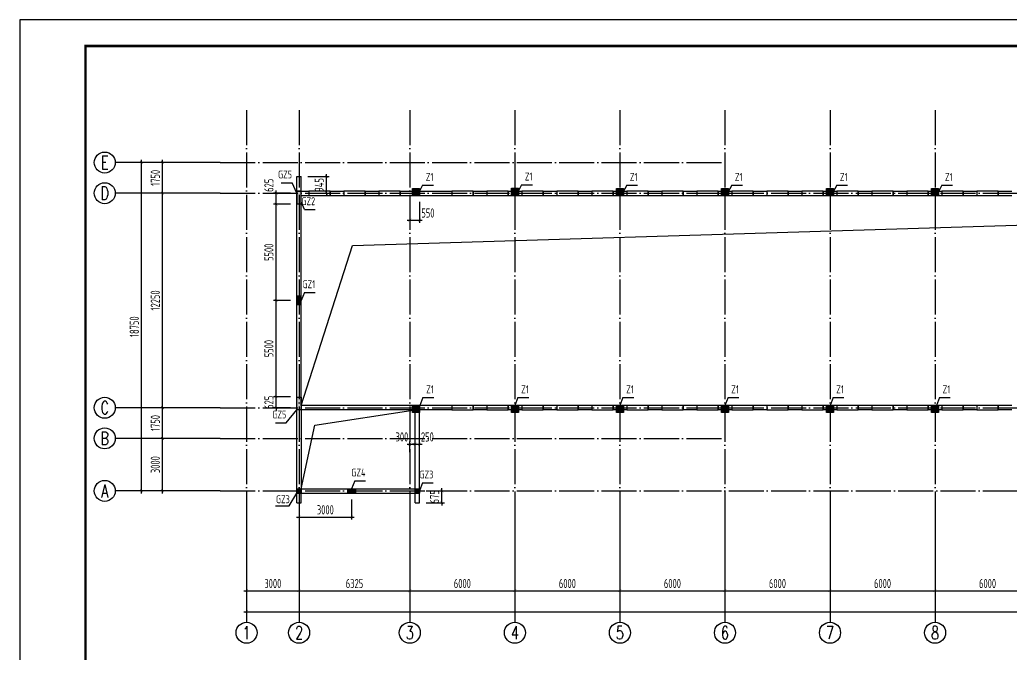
# Model space of a CAD drawing. Extents: x -159214 to 158333, y 7819 to 689505.
# Drawn here: x 24683 to 81307, y 160597 to 196819 of the extents above; entities that cross this region are included whole.
import ezdxf
from ezdxf.enums import TextEntityAlignment as Align

# ---------------------------------------------------------------- set-up
doc = ezdxf.new("R2010")
doc.units = 0
doc.header["$LTSCALE"] = 1000
doc.header["$PDMODE"] = 3
doc.linetypes.add('DASHED', pattern=[0.75, 0.5, -0.25])
doc.linetypes.add('DOTE', pattern=[2.42, 2, -0.2, 0.02, -0.2])
doc.layers.get('0').update_dxf_attribs({"linetype": 'CONTINUOUS'})
doc.layers.get('Defpoints').update_dxf_attribs({"linetype": 'CONTINUOUS'})
for name, color, linetype in [('d-一层结构平面', 4, 'CONTINUOUS'), ('d-轴线', 7, 'CONTINUOUS'), ('MOUNT', 3, 'CONTINUOUS'), ('PUB_DWGN', 7, 'CONTINUOUS'), ('PUB_TEXT', 7, 'CONTINUOUS'), ('PUB_TITLE', 4, 'CONTINUOUS'), ('系杆编号', 7, 'CONTINUOUS'), ('邓-AXIS', 1, 'DOTE'), ('邓-AXIS_DIM', 3, 'CONTINUOUS'), ('邓-AXIS_NUM', 7, 'CONTINUOUS'), ('邓-BEAM_BR', 4, 'DASHED'), ('邓-COLU', 7, 'CONTINUOUS'), ('邓-COLU_HATCH', 8, 'CONTINUOUS'), ('邓-DIM', 3, 'CONTINUOUS'), ('邓-TEXT', 7, 'CONTINUOUS'), ('邓-WALL_BR', 2, 'CONTINUOUS')]:
    doc.layers.add(name, color=color, linetype=linetype)
doc.styles.add('-GBCBIGGBENOR', font='GBENOR.shx', dxfattribs={"bigfont": 'GBCBIG.shx'})
doc.styles.add('HZTXT', font='romans', dxfattribs={"bigfont": 'hztxt'})
doc.styles.add('title_font', font='GBENOR.shx', dxfattribs={"bigfont": 'GBCBIG.shx'})
doc.styles.add('TSSD_Axis', font='complex.shx', dxfattribs={"width": 0.7, "bigfont": 'hztxt.shx'})
doc.styles.add('TSSD_Dimension', font='tssdeng.shx', dxfattribs={"width": 0.7, "bigfont": 'Hztxt.shx'})
doc.styles.add('TSSD_Label', font='tssdeng.shx', dxfattribs={"width": 0.7, "bigfont": 'Hztxt.shx'})
doc.dimstyles.new('TSSD_150_150', dxfattribs={"dimtxt": 525, "dimasz": 150, "dimexe": 150, "dimexo": 375, "dimgap": 150, "dimtad": 1, "dimdec": 0, "dimzin": 0, "dimdsep": 46, "dimtxsty": 'TSSD_Dimension', "dimblk": 'ARCHTICK', "dimblk1": 'ARCHTICK', "dimblk2": 'ARCHTICK', "dimcen": 0, "dimdle": 150, "dimclrt": 7, "dimadec": 0, "dimazin": 0, "dimtfac": 1, "dimtdec": 0, "dimtix": 1, "dimtmove": 2, "dimatfit": 3, "dimfxl": 1, "dimtolj": 1, "dimtzin": 0, "dimarcsym": 0})

# ---------------------------------------------------------------- blocks, each defined once
blk = doc.blocks.new('结构A2+0.5')
at = {"layer": 'PUB_TITLE'}
blk.add_lwpolyline([(0, -63000), (133650, -63000), (133650, 0), (0, 0)], close=True, dxfattribs=at)
at = {"layer": 'PUB_TITLE', "const_width": 150}
blk.add_lwpolyline([(3750, -61500), (132150, -61500), (132150, -1500), (3750, -1500)], close=True, dxfattribs=at)
at = {"layer": 'MOUNT', "color": 4, "style": 'HZTXT'}
blk.add_attdef('00', (130703, -60956), '', height=330, dxfattribs=at)
at = {"layer": 'PUB_DWGN', "style": 'title_font'}
for tag, height, p in [('工程名称1', 900, (127304, -45157)), ('工程名称2', 900, (127304, -46498)), ('图号', 600, (127304, -61007))]:
    blk.add_attdef(tag, text='', height=height, dxfattribs=at).set_placement(p, align=Align.CENTER)
at = {"layer": 'PUB_TEXT', "style": '-GBCBIGGBENOR'}
for tag, height, p in [('图名1', 849, (127304, -51263)), ('图名2', 849, (127373, -52205)), ('日期', 600, (124615, -58935)), ('比例', 600, (129973, -58904))]:
    blk.add_attdef(tag, text='', height=height, dxfattribs=at).set_placement(p, align=Align.CENTER)
blk = doc.blocks.new('Ts_Dk')
at = {"color": 0, "linetype": 'DASHED'}
for p, q in [((0.5, 0.5), (-0.5, 0.5)), ((-0.5, -0.5), (0.5, -0.5))]:
    blk.add_line(p, q, dxfattribs=at)
at = {"color": 0, "linetype": 'ByBlock'}
for p, q in [((-0.5, 0.5), (-0.5, -0.5)), ((0.5, -0.5), (0.5, 0.5))]:
    blk.add_line(p, q, dxfattribs=at)
at = {"color": 0, "linetype": 'ByBlock', "width": 0.7}
blk.add_attdef('DK', text='', height=0.01, dxfattribs=at).set_placement((0, 1.5), align=Align.BOTTOM_CENTER)
blk = doc.blocks.new('蛋种鸡舍一层结构')
at = {"layer": '邓-COLU_HATCH'}
for points in [[(2875, -605), (3125, -605), (3125, 125), (2875, 125)], [(9475, 275), (9875, 275), (9875, -125), (9475, -125)], [(15125, 280), (15525, 280), (15525, -120), (15125, -120)], [(21125, 275), (21525, 275), (21525, -125), (21125, -125)], [(27125, 275), (27525, 275), (27525, -125), (27125, -125)], [(33125, 275), (33525, 275), (33525, -125), (33125, -125)], [(39125, 275), (39525, 275), (39525, -125), (39125, -125)], [(2875, -6365), (3125, -6365), (3125, -5885), (2875, -5885)], [(2875, -11645), (3125, -11645), (3125, -12375), (2875, -12375)], [(9475, -12125), (9875, -12125), (9875, -12525), (9475, -12525)], [(15125, -12125), (15525, -12125), (15525, -12525), (15125, -12525)], [(21125, -12125), (21525, -12125), (21525, -12525), (21125, -12525)], [(27125, -12125), (27525, -12125), (27525, -12525), (27125, -12525)], [(33125, -12125), (33525, -12125), (33525, -12525), (33125, -12525)], [(39125, -12125), (39525, -12125), (39525, -12525), (39125, -12525)], [(2875, -16875), (3125, -16875), (3125, -17125), (2875, -17125)], [(5775, -16875), (6225, -16875), (6225, -17125), (5775, -17125)], [(9625, -16875), (9875, -16875), (9875, -17125), (9625, -17125)], [(9625, -16875), (9875, -16875), (9875, -17125), (9625, -17125)]]:
    blk.add_hatch(color=256, dxfattribs=at).paths.add_polyline_path(points)
at = {"layer": '邓-COLU'}
for points in [[(2875, -605), (3125, -605), (3125, 125), (2875, 125)], [(9475, 275), (9875, 275), (9875, -125), (9475, -125)], [(15125, 280), (15525, 280), (15525, -120), (15125, -120)], [(27125, 275), (27525, 275), (27525, -125), (27125, -125)], [(33125, 275), (33525, 275), (33525, -125), (33125, -125)], [(39125, 275), (39525, 275), (39525, -125), (39125, -125)], [(2875, -6365), (3125, -6365), (3125, -5885), (2875, -5885)], [(2875, -11645), (3125, -11645), (3125, -12375), (2875, -12375)], [(9475, -12125), (9875, -12125), (9875, -12525), (9475, -12525)], [(15125, -12125), (15525, -12125), (15525, -12525), (15125, -12525)], [(27125, -12125), (27525, -12125), (27525, -12525), (27125, -12525)], [(33125, -12125), (33525, -12125), (33525, -12525), (33125, -12525)], [(39125, -12125), (39525, -12125), (39525, -12525), (39125, -12525)], [(2875, -16875), (3125, -16875), (3125, -17125), (2875, -17125)], [(5775, -16875), (6225, -16875), (6225, -17125), (5775, -17125)], [(9625, -16875), (9875, -16875), (9875, -17125), (9625, -17125)]]:
    blk.add_lwpolyline(points, close=True, dxfattribs=at)
at = {"layer": '邓-COLU', "elevation": 0}
for points in [[(21125, 275), (21525, 275), (21525, -125), (21125, -125)], [(21125, -12125), (21525, -12125), (21525, -12525), (21125, -12525)]]:
    blk.add_lwpolyline(points, close=True, dxfattribs=at)
blk = doc.blocks.new('6.8米墙体')
at = {"layer": '系杆编号'}
for p, q in [((2875, -1630), (2875, -810)), ((2875, -810), (3125, -810)), ((3125, -1630), (3125, -810)), ((2875, -19430), (2875, -18880)), ((2875, -18880), (3125, -18880)), ((3125, -19430), (3125, -18880)), ((9625, -19430), (9625, -18880)), ((9625, -18880), (9875, -18880)), ((9875, -19430), (9875, -18880)), ((2875, -19430), (3125, -19430)), ((9625, -19430), (9875, -19430))]:
    blk.add_line(p, q, dxfattribs=at)
at = {"layer": '邓-WALL_BR'}
for p, q in [((2875, -18880), (2875, -1630)), ((2875, -1630), (3553, -1630)), ((3553, -1630), (3553, -1880)), ((4773, -1630), (4773, -1880)), ((4773, -1630), (5553, -1630)), ((5553, -1630), (5553, -1880)), ((6773, -1630), (6773, -1880)), ((6773, -1630), (7553, -1630)), ((7553, -1630), (7553, -1880)), ((8773, -1630), (8773, -1880)), ((8773, -1630), (11715, -1630)), ((11715, -1630), (11715, -1880)), ((12935, -1630), (12935, -1880)), ((12935, -1630), (13715, -1630)), ((13715, -1630), (13715, -1880)), ((14935, -1630), (14935, -1880)), ((14935, -1630), (15715, -1630)), ((15715, -1630), (15715, -1880)), ((16935, -1630), (16935, -1880)), ((16935, -1630), (17715, -1630)), ((17715, -1630), (17715, -1880)), ((18935, -1630), (18935, -1880)), ((18935, -1630), (19715, -1630)), ((19715, -1630), (19715, -1880)), ((20935, -1630), (20935, -1880)), ((20935, -1630), (21715, -1630)), ((21715, -1630), (21715, -1880)), ((22935, -1630), (22935, -1880)), ((22935, -1630), (23715, -1630)), ((23715, -1630), (23715, -1880)), ((24935, -1630), (24935, -1880)), ((24935, -1630), (25715, -1630)), ((25715, -1630), (25715, -1880)), ((26935, -1630), (26935, -1880)), ((26935, -1630), (27715, -1630)), ((27715, -1630), (27715, -1880)), ((28935, -1630), (28935, -1880)), ((28935, -1630), (29715, -1630)), ((29715, -1630), (29715, -1880)), ((30935, -1630), (30935, -1880)), ((30935, -1630), (31715, -1630)), ((31715, -1630), (31715, -1880)), ((32935, -1630), (32935, -1880)), ((32935, -1630), (33715, -1630)), ((33715, -1630), (33715, -1880)), ((34935, -1630), (34935, -1880)), ((34935, -1630), (35715, -1630)), ((35715, -1630), (35715, -1880)), ((36935, -1630), (36935, -1880)), ((36935, -1630), (37715, -1630)), ((37715, -1630), (37715, -1880)), ((38935, -1630), (38935, -1880)), ((38935, -1630), (39715, -1630)), ((39715, -1630), (39715, -1880)), ((40935, -1630), (40935, -1880)), ((40935, -1630), (41715, -1630)), ((41715, -1630), (41715, -1880)), ((42935, -1630), (42935, -1880)), ((42935, -1630), (43715, -1630)), ((3125, -1880), (3553, -1880)), ((3125, -13880), (3125, -1880)), ((4773, -1880), (5553, -1880)), ((6773, -1880), (7553, -1880)), ((8773, -1880), (11715, -1880)), ((12935, -1880), (13715, -1880)), ((14935, -1880), (15715, -1880)), ((16935, -1880), (17715, -1880)), ((18935, -1880), (19715, -1880)), ((20935, -1880), (21715, -1880)), ((22935, -1880), (23715, -1880)), ((24935, -1880), (25715, -1880)), ((26935, -1880), (27715, -1880)), ((28935, -1880), (29715, -1880)), ((30935, -1880), (31715, -1880)), ((32935, -1880), (33715, -1880)), ((34935, -1880), (35715, -1880)), ((36935, -1880), (37715, -1880)), ((38935, -1880), (39715, -1880)), ((40935, -1880), (41715, -1880)), ((42935, -1880), (43715, -1880)), ((11715, -13880), (3125, -13880)), ((3125, -14125), (3125, -18630)), ((9625, -14130), (3125, -14130)), ((9625, -18630), (9625, -14130)), ((9875, -18880), (9875, -14130)), ((11715, -14130), (9875, -14130)), ((11715, -13880), (11715, -14130)), ((12935, -13880), (12935, -14130)), ((13715, -13880), (12935, -13880)), ((13715, -14130), (12935, -14130)), ((13715, -13880), (13715, -14130)), ((14935, -13880), (14935, -14130)), ((15715, -13880), (14935, -13880)), ((15715, -14130), (14935, -14130)), ((15715, -13880), (15715, -14130)), ((16935, -13880), (16935, -14130)), ((17715, -13880), (16935, -13880)), ((17715, -14130), (16935, -14130)), ((17715, -13880), (17715, -14130)), ((18935, -13880), (18935, -14130)), ((19715, -13880), (18935, -13880)), ((19715, -14130), (18935, -14130)), ((19715, -13880), (19715, -14130)), ((20935, -13880), (20935, -14130)), ((21715, -13880), (20935, -13880)), ((21715, -14130), (20935, -14130)), ((21715, -13880), (21715, -14130)), ((22935, -13880), (22935, -14130)), ((23715, -13880), (22935, -13880)), ((23715, -14130), (22935, -14130)), ((23715, -13880), (23715, -14130)), ((24935, -13880), (24935, -14130)), ((25715, -13880), (24935, -13880)), ((25715, -14130), (24935, -14130)), ((25715, -13880), (25715, -14130)), ((26935, -13880), (26935, -14130)), ((27715, -13880), (26935, -13880)), ((27715, -14130), (26935, -14130)), ((27715, -13880), (27715, -14130)), ((28935, -13880), (28935, -14130)), ((29715, -13880), (28935, -13880)), ((29715, -14130), (28935, -14130)), ((29715, -13880), (29715, -14130)), ((30935, -13880), (30935, -14130)), ((31715, -13880), (30935, -13880)), ((31715, -14130), (30935, -14130)), ((31715, -13880), (31715, -14130)), ((32935, -13880), (32935, -14130)), ((33715, -13880), (32935, -13880)), ((33715, -14130), (32935, -14130)), ((33715, -13880), (33715, -14130)), ((34935, -13880), (34935, -14130)), ((35715, -13880), (34935, -13880)), ((35715, -14130), (34935, -14130)), ((35715, -13880), (35715, -14130)), ((36935, -13880), (36935, -14130)), ((37715, -13880), (36935, -13880)), ((37715, -14130), (36935, -14130)), ((37715, -13880), (37715, -14130)), ((38935, -13880), (38935, -14130)), ((39715, -13880), (38935, -13880)), ((39715, -14130), (38935, -14130)), ((39715, -13880), (39715, -14130)), ((40935, -13880), (40935, -14130)), ((41715, -13880), (40935, -13880)), ((41715, -14130), (40935, -14130)), ((41715, -13880), (41715, -14130)), ((42935, -13880), (42935, -14130)), ((43715, -13880), (42935, -13880)), ((43715, -14130), (42935, -14130)), ((3125, -18630), (9625, -18630)), ((2875, -18880), (9875, -18880))]:
    blk.add_line(p, q, dxfattribs=at)
at = {"layer": 'd-一层结构平面'}
blk.add_blockref('蛋种鸡舍一层结构', (0, -1755), dxfattribs=at)
at = {"layer": '邓-BEAM_BR', "xscale": 1220, "yscale": 250, "zscale": 1220}
for p in [(4163, -1755), (6163, -1755), (8163, -1755), (12325, -1755), (14325, -1755), (16325, -1755), (18325, -1755), (20325, -1755), (22325, -1755), (24325, -1755), (26325, -1755), (28325, -1755), (30325, -1755), (32325, -1755), (34325, -1755), (36325, -1755), (38325, -1755), (40325, -1755), (42325, -1755), (12325, -14005), (14325, -14005), (16325, -14005), (18325, -14005), (20325, -14005), (22325, -14005), (24325, -14005), (26325, -14005), (28325, -14005), (30325, -14005), (32325, -14005), (34325, -14005), (36325, -14005), (38325, -14005), (40325, -14005), (42325, -14005)]:
    blk.add_blockref('Ts_Dk', p, dxfattribs=at)
blk = doc.blocks.new('_ArchTick')
at = {"color": 0, "linetype": 'ByBlock', "const_width": 0.1}
blk.add_lwpolyline([(-0.53, -0.53), (0.53, 0.53)], dxfattribs=at)
blk = doc.blocks.new('*D132')
at = {"layer": 'Defpoints', "color": 0}
for p in [(39321, 175295), (40509, 175295), (40509, 174670)]:
    blk.add_point(p, dxfattribs=at)
at = {"layer": '邓-DIM', "color": 0, "lineweight": -2}
for p, q in [((40134, 175295), (39171, 175295)), ((39321, 175295), (39321, 175445)), ((39321, 174670), (39321, 175295)), ((40134, 174670), (39171, 174670)), ((39321, 174670), (39321, 174520))]:
    blk.add_line(p, q, dxfattribs=at)
at = {"layer": '邓-DIM', "color": 0, "lineweight": -2, "xscale": 150, "yscale": 150, "zscale": 150}
for p, rotation in [((39321, 175295), 270), ((39321, 174670), 90)]:
    blk.add_blockref('_ArchTick', p, dxfattribs=dict(at, rotation=rotation))
at = {"layer": '邓-DIM', "color": 7, "insert": (38909, 174982), "char_height": 525, "attachment_point": 5, "rotation": 90, "style": 'TSSD_Dimension'}
blk.add_mtext('\\A1;625', dxfattribs=at)
blk = doc.blocks.new('*D133')
at = {"layer": 'Defpoints', "color": 0}
for p in [(39321, 180795), (40509, 180795), (40509, 175295)]:
    blk.add_point(p, dxfattribs=at)
at = {"layer": '邓-DIM', "color": 0, "lineweight": -2}
for p, q in [((40134, 180795), (39171, 180795)), ((39321, 175145), (39321, 180945)), ((40134, 175295), (39171, 175295))]:
    blk.add_line(p, q, dxfattribs=at)
at = {"layer": '邓-DIM', "color": 0, "lineweight": -2, "xscale": 150, "yscale": 150, "zscale": 150}
for p, rotation in [((39321, 180795), 90), ((39321, 175295), 270)]:
    blk.add_blockref('_ArchTick', p, dxfattribs=dict(at, rotation=rotation))
at = {"layer": '邓-DIM', "color": 7, "insert": (38909, 178045), "char_height": 525, "attachment_point": 5, "rotation": 90, "style": 'TSSD_Dimension'}
blk.add_mtext('\\A1;5500', dxfattribs=at)
blk = doc.blocks.new('*D134')
at = {"layer": 'Defpoints', "color": 0}
for p in [(39321, 186295), (40509, 186295), (40509, 180795)]:
    blk.add_point(p, dxfattribs=at)
at = {"layer": '邓-DIM', "color": 0, "lineweight": -2}
for p, q in [((40134, 186295), (39171, 186295)), ((39321, 180645), (39321, 186445)), ((40134, 180795), (39171, 180795))]:
    blk.add_line(p, q, dxfattribs=at)
at = {"layer": '邓-DIM', "color": 0, "lineweight": -2, "xscale": 150, "yscale": 150, "zscale": 150}
for p, rotation in [((39321, 186295), 90), ((39321, 180795), 270)]:
    blk.add_blockref('_ArchTick', p, dxfattribs=dict(at, rotation=rotation))
at = {"layer": '邓-DIM', "color": 7, "insert": (38909, 183545), "char_height": 525, "attachment_point": 5, "rotation": 90, "style": 'TSSD_Dimension'}
blk.add_mtext('\\A1;5500', dxfattribs=at)
blk = doc.blocks.new('*D135')
at = {"layer": 'Defpoints', "color": 0}
for p in [(39321, 186920), (40509, 186920), (40509, 186295)]:
    blk.add_point(p, dxfattribs=at)
at = {"layer": '邓-DIM', "color": 0, "lineweight": -2}
for p, q in [((40134, 186920), (39171, 186920)), ((39321, 186145), (39321, 187070)), ((40134, 186295), (39171, 186295))]:
    blk.add_line(p, q, dxfattribs=at)
at = {"layer": '邓-DIM', "color": 0, "lineweight": -2, "xscale": 150, "yscale": 150, "zscale": 150}
for p, rotation in [((39321, 186920), 90), ((39321, 186295), 270)]:
    blk.add_blockref('_ArchTick', p, dxfattribs=dict(at, rotation=rotation))
at = {"layer": '邓-DIM', "color": 7, "insert": (38909, 187371), "char_height": 525, "attachment_point": 5, "rotation": 90, "style": 'TSSD_Dimension'}
blk.add_mtext('\\A1;625', dxfattribs=at)
blk = doc.blocks.new('*D136')
at = {"layer": 'Defpoints', "color": 0}
for p in [(46959, 186795), (47509, 186795, 0), (47509, 185376)]:
    blk.add_point(p, dxfattribs=at)
at = {"layer": '邓-DIM', "color": 0, "lineweight": -2}
for p, q in [((46959, 186420), (46959, 185226)), ((47509, 186420), (47509, 185226)), ((46809, 185376), (47659, 185376))]:
    blk.add_line(p, q, dxfattribs=at)
at = {"layer": '邓-DIM', "color": 0, "lineweight": -2, "xscale": 150, "yscale": 150, "zscale": 150, "rotation": 180}
blk.add_blockref('_ArchTick', (46959, 185376), dxfattribs=at)
at = {"layer": '邓-DIM', "color": 0, "lineweight": -2, "xscale": 150, "yscale": 150, "zscale": 150}
blk.add_blockref('_ArchTick', (47509, 185376), dxfattribs=at)
at = {"layer": '邓-DIM', "color": 7, "insert": (47991, 185788), "char_height": 525, "attachment_point": 5, "style": 'TSSD_Dimension'}
blk.add_mtext('\\A1;550', dxfattribs=at)
blk = doc.blocks.new('*D147')
at = {"layer": 'Defpoints', "color": 0}
for p in [(0, -18500), (99450, -18500), (99450, -23900)]:
    blk.add_point(p, dxfattribs=at)
at = {"layer": '邓-AXIS_DIM', "color": 0, "lineweight": -2}
for p, q in [((0, -18875), (0, -24050)), ((99450, -18875), (99450, -24050)), ((-150, -23900), (99600, -23900))]:
    blk.add_line(p, q, dxfattribs=at)
at = {"layer": '邓-AXIS_DIM', "color": 0, "lineweight": -2, "xscale": 150, "yscale": 150, "zscale": 150, "rotation": 180}
blk.add_blockref('_ArchTick', (0, -23900), dxfattribs=at)
at = {"layer": '邓-AXIS_DIM', "color": 0, "lineweight": -2, "xscale": 150, "yscale": 150, "zscale": 150}
blk.add_blockref('_ArchTick', (99450, -23900), dxfattribs=at)
at = {"layer": '邓-AXIS_DIM', "color": 7, "insert": (49725, -23487.5), "char_height": 525, "attachment_point": 5, "style": 'TSSD_Dimension'}
blk.add_mtext('\\A1;99450', dxfattribs=at)
blk = doc.blocks.new('ts_axno')
at = {"color": 0, "linetype": 'ByBlock', "lineweight": -2}
blk.add_circle((0, 0), 0.5, dxfattribs=at)
at = {"color": 0, "linetype": 'ByBlock', "lineweight": -2, "style": 'TSSD_Axis', "width": 0.7}
blk.add_attdef('A', text='', height=0.6, dxfattribs=at).set_placement((0, 0), align=Align.MIDDLE_CENTER)
blk = doc.blocks.new('*D148')
at = {"layer": 'Defpoints', "color": 0}
for p in [(-4800, -14000), (-1500, -14000), (-1500, -17000)]:
    blk.add_point(p, dxfattribs=at)
at = {"layer": '邓-AXIS_DIM', "color": 0, "lineweight": -2}
for p, q in [((-1875, -14000), (-4950, -14000)), ((-4800, -17150), (-4800, -13850)), ((-1875, -17000), (-4950, -17000))]:
    blk.add_line(p, q, dxfattribs=at)
at = {"layer": '邓-AXIS_DIM', "color": 0, "lineweight": -2, "xscale": 150, "yscale": 150, "zscale": 150}
for p, rotation in [((-4800, -14000), 90), ((-4800, -17000), 270)]:
    blk.add_blockref('_ArchTick', p, dxfattribs=dict(at, rotation=rotation))
at = {"layer": '邓-AXIS_DIM', "color": 7, "insert": (-5212.5, -15500), "char_height": 525, "attachment_point": 5, "rotation": 90, "style": 'TSSD_Dimension'}
blk.add_mtext('\\A1;3000', dxfattribs=at)
blk = doc.blocks.new('*D149')
at = {"layer": 'Defpoints', "color": 0}
for p in [(-4800, -12250), (-1500, -12250), (-1500, -14000)]:
    blk.add_point(p, dxfattribs=at)
at = {"layer": '邓-AXIS_DIM', "color": 0, "lineweight": -2}
for p, q in [((-1875, -12250), (-4950, -12250)), ((-4800, -14150), (-4800, -12100)), ((-1875, -14000), (-4950, -14000))]:
    blk.add_line(p, q, dxfattribs=at)
at = {"layer": '邓-AXIS_DIM', "color": 0, "lineweight": -2, "xscale": 150, "yscale": 150, "zscale": 150}
for p, rotation in [((-4800, -12250), 90), ((-4800, -14000), 270)]:
    blk.add_blockref('_ArchTick', p, dxfattribs=dict(at, rotation=rotation))
at = {"layer": '邓-AXIS_DIM', "color": 7, "insert": (-5212.5, -13125), "char_height": 525, "attachment_point": 5, "rotation": 90, "style": 'TSSD_Dimension'}
blk.add_mtext('\\A1;1750', dxfattribs=at)
blk = doc.blocks.new('*D150')
at = {"layer": 'Defpoints', "color": 0}
for p in [(-4800, 0), (-1500, 0), (-1500, -12250)]:
    blk.add_point(p, dxfattribs=at)
at = {"layer": '邓-AXIS_DIM', "color": 0, "lineweight": -2}
for p, q in [((-1875, 0), (-4950, 0)), ((-4800, -12400), (-4800, 150)), ((-1875, -12250), (-4950, -12250))]:
    blk.add_line(p, q, dxfattribs=at)
at = {"layer": '邓-AXIS_DIM', "color": 0, "lineweight": -2, "xscale": 150, "yscale": 150, "zscale": 150}
for p, rotation in [((-4800, 0), 90), ((-4800, -12250), 270)]:
    blk.add_blockref('_ArchTick', p, dxfattribs=dict(at, rotation=rotation))
at = {"layer": '邓-AXIS_DIM', "color": 7, "insert": (-5212.5, -6125), "char_height": 525, "attachment_point": 5, "rotation": 90, "style": 'TSSD_Dimension'}
blk.add_mtext('\\A1;12250', dxfattribs=at)
blk = doc.blocks.new('*D151')
at = {"layer": 'Defpoints', "color": 0}
for p in [(-4800, 1750), (-1500, 1750), (-1500, 0)]:
    blk.add_point(p, dxfattribs=at)
at = {"layer": '邓-AXIS_DIM', "color": 0, "lineweight": -2}
for p, q in [((-1875, 1750), (-4950, 1750)), ((-4800, -150), (-4800, 1900)), ((-1875, 0), (-4950, 0))]:
    blk.add_line(p, q, dxfattribs=at)
at = {"layer": '邓-AXIS_DIM', "color": 0, "lineweight": -2, "xscale": 150, "yscale": 150, "zscale": 150}
for p, rotation in [((-4800, 1750), 90), ((-4800, 0), 270)]:
    blk.add_blockref('_ArchTick', p, dxfattribs=dict(at, rotation=rotation))
at = {"layer": '邓-AXIS_DIM', "color": 7, "insert": (-5212.5, 875), "char_height": 525, "attachment_point": 5, "rotation": 90, "style": 'TSSD_Dimension'}
blk.add_mtext('\\A1;1750', dxfattribs=at)
blk = doc.blocks.new('*D152')
at = {"layer": 'Defpoints', "color": 0}
for p in [(0, -18500), (3000, -18500), (3000, -22700)]:
    blk.add_point(p, dxfattribs=at)
at = {"layer": '邓-AXIS_DIM', "color": 0, "lineweight": -2}
for p, q in [((0, -18875), (0, -22850)), ((3000, -18875), (3000, -22850)), ((-150, -22700), (3150, -22700))]:
    blk.add_line(p, q, dxfattribs=at)
at = {"layer": '邓-AXIS_DIM', "color": 0, "lineweight": -2, "xscale": 150, "yscale": 150, "zscale": 150, "rotation": 180}
blk.add_blockref('_ArchTick', (0, -22700), dxfattribs=at)
at = {"layer": '邓-AXIS_DIM', "color": 0, "lineweight": -2, "xscale": 150, "yscale": 150, "zscale": 150}
blk.add_blockref('_ArchTick', (3000, -22700), dxfattribs=at)
at = {"layer": '邓-AXIS_DIM', "color": 7, "insert": (1500, -22287.5), "char_height": 525, "attachment_point": 5, "style": 'TSSD_Dimension'}
blk.add_mtext('\\A1;3000', dxfattribs=at)
blk = doc.blocks.new('*D153')
at = {"layer": 'Defpoints', "color": 0}
for p in [(3000, -18500), (9325, -18500, 0), (9325, -22700)]:
    blk.add_point(p, dxfattribs=at)
at = {"layer": '邓-AXIS_DIM', "color": 0, "lineweight": -2}
for p, q in [((3000, -18875), (3000, -22850)), ((9325, -18875), (9325, -22850)), ((2850, -22700), (9475, -22700))]:
    blk.add_line(p, q, dxfattribs=at)
at = {"layer": '邓-AXIS_DIM', "color": 0, "lineweight": -2, "xscale": 150, "yscale": 150, "zscale": 150, "rotation": 180}
blk.add_blockref('_ArchTick', (3000, -22700), dxfattribs=at)
at = {"layer": '邓-AXIS_DIM', "color": 0, "lineweight": -2, "xscale": 150, "yscale": 150, "zscale": 150}
blk.add_blockref('_ArchTick', (9325, -22700), dxfattribs=at)
at = {"layer": '邓-AXIS_DIM', "color": 7, "insert": (6162.5, -22287.5), "char_height": 525, "attachment_point": 5, "style": 'TSSD_Dimension'}
blk.add_mtext('\\A1;6325', dxfattribs=at)
blk = doc.blocks.new('*D154')
at = {"layer": 'Defpoints', "color": 0}
for p in [(9325, -18500, 0), (15325, -18500), (15325, -22700)]:
    blk.add_point(p, dxfattribs=at)
at = {"layer": '邓-AXIS_DIM', "color": 0, "lineweight": -2}
for p, q in [((9325, -18875), (9325, -22850)), ((15325, -18875), (15325, -22850)), ((9175, -22700), (15475, -22700))]:
    blk.add_line(p, q, dxfattribs=at)
at = {"layer": '邓-AXIS_DIM', "color": 0, "lineweight": -2, "xscale": 150, "yscale": 150, "zscale": 150, "rotation": 180}
blk.add_blockref('_ArchTick', (9325, -22700), dxfattribs=at)
at = {"layer": '邓-AXIS_DIM', "color": 0, "lineweight": -2, "xscale": 150, "yscale": 150, "zscale": 150}
blk.add_blockref('_ArchTick', (15325, -22700), dxfattribs=at)
at = {"layer": '邓-AXIS_DIM', "color": 7, "insert": (12325, -22287.5), "char_height": 525, "attachment_point": 5, "style": 'TSSD_Dimension'}
blk.add_mtext('\\A1;6000', dxfattribs=at)
blk = doc.blocks.new('*D155')
at = {"layer": 'Defpoints', "color": 0}
for p in [(15325, -18500), (21325, -18500), (21325, -22700)]:
    blk.add_point(p, dxfattribs=at)
at = {"layer": '邓-AXIS_DIM', "color": 0, "lineweight": -2}
for p, q in [((15325, -18875), (15325, -22850)), ((21325, -18875), (21325, -22850)), ((15175, -22700), (21475, -22700))]:
    blk.add_line(p, q, dxfattribs=at)
at = {"layer": '邓-AXIS_DIM', "color": 0, "lineweight": -2, "xscale": 150, "yscale": 150, "zscale": 150, "rotation": 180}
blk.add_blockref('_ArchTick', (15325, -22700), dxfattribs=at)
at = {"layer": '邓-AXIS_DIM', "color": 0, "lineweight": -2, "xscale": 150, "yscale": 150, "zscale": 150}
blk.add_blockref('_ArchTick', (21325, -22700), dxfattribs=at)
at = {"layer": '邓-AXIS_DIM', "color": 7, "insert": (18325, -22287.5), "char_height": 525, "attachment_point": 5, "style": 'TSSD_Dimension'}
blk.add_mtext('\\A1;6000', dxfattribs=at)
blk = doc.blocks.new('*D156')
at = {"layer": 'Defpoints', "color": 0}
for p in [(21325, -18500), (27325, -18500), (27325, -22700)]:
    blk.add_point(p, dxfattribs=at)
at = {"layer": '邓-AXIS_DIM', "color": 0, "lineweight": -2}
for p, q in [((21325, -18875), (21325, -22850)), ((27325, -18875), (27325, -22850)), ((21175, -22700), (27475, -22700))]:
    blk.add_line(p, q, dxfattribs=at)
at = {"layer": '邓-AXIS_DIM', "color": 0, "lineweight": -2, "xscale": 150, "yscale": 150, "zscale": 150, "rotation": 180}
blk.add_blockref('_ArchTick', (21325, -22700), dxfattribs=at)
at = {"layer": '邓-AXIS_DIM', "color": 0, "lineweight": -2, "xscale": 150, "yscale": 150, "zscale": 150}
blk.add_blockref('_ArchTick', (27325, -22700), dxfattribs=at)
at = {"layer": '邓-AXIS_DIM', "color": 7, "insert": (24325, -22287.5), "char_height": 525, "attachment_point": 5, "style": 'TSSD_Dimension'}
blk.add_mtext('\\A1;6000', dxfattribs=at)
blk = doc.blocks.new('*D157')
at = {"layer": 'Defpoints', "color": 0}
for p in [(27325, -18500), (33325, -18500), (33325, -22700)]:
    blk.add_point(p, dxfattribs=at)
at = {"layer": '邓-AXIS_DIM', "color": 0, "lineweight": -2}
for p, q in [((27325, -18875), (27325, -22850)), ((33325, -18875), (33325, -22850)), ((27175, -22700), (33475, -22700))]:
    blk.add_line(p, q, dxfattribs=at)
at = {"layer": '邓-AXIS_DIM', "color": 0, "lineweight": -2, "xscale": 150, "yscale": 150, "zscale": 150, "rotation": 180}
blk.add_blockref('_ArchTick', (27325, -22700), dxfattribs=at)
at = {"layer": '邓-AXIS_DIM', "color": 0, "lineweight": -2, "xscale": 150, "yscale": 150, "zscale": 150}
blk.add_blockref('_ArchTick', (33325, -22700), dxfattribs=at)
at = {"layer": '邓-AXIS_DIM', "color": 7, "insert": (30325, -22287.5), "char_height": 525, "attachment_point": 5, "style": 'TSSD_Dimension'}
blk.add_mtext('\\A1;6000', dxfattribs=at)
blk = doc.blocks.new('*D158')
at = {"layer": 'Defpoints', "color": 0}
for p in [(33325, -18500), (39325, -18500), (39325, -22700)]:
    blk.add_point(p, dxfattribs=at)
at = {"layer": '邓-AXIS_DIM', "color": 0, "lineweight": -2}
for p, q in [((33325, -18875), (33325, -22850)), ((39325, -18875), (39325, -22850)), ((33175, -22700), (39475, -22700))]:
    blk.add_line(p, q, dxfattribs=at)
at = {"layer": '邓-AXIS_DIM', "color": 0, "lineweight": -2, "xscale": 150, "yscale": 150, "zscale": 150, "rotation": 180}
blk.add_blockref('_ArchTick', (33325, -22700), dxfattribs=at)
at = {"layer": '邓-AXIS_DIM', "color": 0, "lineweight": -2, "xscale": 150, "yscale": 150, "zscale": 150}
blk.add_blockref('_ArchTick', (39325, -22700), dxfattribs=at)
at = {"layer": '邓-AXIS_DIM', "color": 7, "insert": (36325, -22287.5), "char_height": 525, "attachment_point": 5, "style": 'TSSD_Dimension'}
blk.add_mtext('\\A1;6000', dxfattribs=at)
blk = doc.blocks.new('*D159')
at = {"layer": 'Defpoints', "color": 0}
for p in [(39325, -18500), (45325, -18500), (45325, -22700)]:
    blk.add_point(p, dxfattribs=at)
at = {"layer": '邓-AXIS_DIM', "color": 0, "lineweight": -2}
for p, q in [((39325, -18875), (39325, -22850)), ((45325, -18875), (45325, -22850)), ((39175, -22700), (45475, -22700))]:
    blk.add_line(p, q, dxfattribs=at)
at = {"layer": '邓-AXIS_DIM', "color": 0, "lineweight": -2, "xscale": 150, "yscale": 150, "zscale": 150, "rotation": 180}
blk.add_blockref('_ArchTick', (39325, -22700), dxfattribs=at)
at = {"layer": '邓-AXIS_DIM', "color": 0, "lineweight": -2, "xscale": 150, "yscale": 150, "zscale": 150}
blk.add_blockref('_ArchTick', (45325, -22700), dxfattribs=at)
at = {"layer": '邓-AXIS_DIM', "color": 7, "insert": (42325, -22287.5), "char_height": 525, "attachment_point": 5, "style": 'TSSD_Dimension'}
blk.add_mtext('\\A1;6000', dxfattribs=at)
blk = doc.blocks.new('*D160')
at = {"layer": 'Defpoints', "color": 0}
for p in [(-6000, 1750), (-1500, 1750), (-1500, -17000)]:
    blk.add_point(p, dxfattribs=at)
at = {"layer": '邓-AXIS_DIM', "color": 0, "lineweight": -2}
for p, q in [((-1875, 1750), (-6150, 1750)), ((-6000, -17150), (-6000, 1900)), ((-1875, -17000), (-6150, -17000))]:
    blk.add_line(p, q, dxfattribs=at)
at = {"layer": '邓-AXIS_DIM', "color": 0, "lineweight": -2, "xscale": 150, "yscale": 150, "zscale": 150}
for p, rotation in [((-6000, 1750), 90), ((-6000, -17000), 270)]:
    blk.add_blockref('_ArchTick', p, dxfattribs=dict(at, rotation=rotation))
at = {"layer": '邓-AXIS_DIM', "color": 7, "insert": (-6412.5, -7625), "char_height": 525, "attachment_point": 5, "rotation": 90, "style": 'TSSD_Dimension'}
blk.add_mtext('\\A1;18750', dxfattribs=at)
blk = doc.blocks.new('*D169')
at = {"layer": 'Defpoints', "color": 0}
for p in [(47259, 172589), (46959, 171753), (47259, 171753)]:
    blk.add_point(p, dxfattribs=at)
at = {"layer": '邓-DIM', "color": 0, "lineweight": -2}
for p, q in [((46959, 172128), (46959, 172739)), ((47259, 172128), (47259, 172739)), ((46809, 172589), (47409, 172589))]:
    blk.add_line(p, q, dxfattribs=at)
at = {"layer": '邓-DIM', "color": 0, "lineweight": -2, "xscale": 150, "yscale": 150, "zscale": 150, "rotation": 180}
blk.add_blockref('_ArchTick', (46959, 172589), dxfattribs=at)
at = {"layer": '邓-DIM', "color": 0, "lineweight": -2, "xscale": 150, "yscale": 150, "zscale": 150}
blk.add_blockref('_ArchTick', (47259, 172589), dxfattribs=at)
at = {"layer": '邓-DIM', "color": 7, "insert": (46507, 173002), "char_height": 525, "attachment_point": 5, "style": 'TSSD_Dimension'}
blk.add_mtext('\\A1;300', dxfattribs=at)
blk = doc.blocks.new('*D170')
at = {"layer": 'Defpoints', "color": 0}
for p in [(47509, 172589), (47259, 171753), (47509, 171977)]:
    blk.add_point(p, dxfattribs=at)
at = {"layer": '邓-DIM', "color": 0, "lineweight": -2}
for p, q in [((47259, 172128), (47259, 172739)), ((47509, 172352), (47509, 172739)), ((47259, 172589), (47109, 172589)), ((47259, 172589), (47509, 172589)), ((47509, 172589), (47659, 172589))]:
    blk.add_line(p, q, dxfattribs=at)
at = {"layer": '邓-DIM', "color": 0, "lineweight": -2, "xscale": 150, "yscale": 150, "zscale": 150}
blk.add_blockref('_ArchTick', (47259, 172589), dxfattribs=at)
at = {"layer": '邓-DIM', "color": 0, "lineweight": -2, "xscale": 150, "yscale": 150, "zscale": 150, "rotation": 180}
blk.add_blockref('_ArchTick', (47509, 172589), dxfattribs=at)
at = {"layer": '邓-DIM', "color": 7, "insert": (47960, 173002), "char_height": 525, "attachment_point": 5, "style": 'TSSD_Dimension'}
blk.add_mtext('\\A1;250', dxfattribs=at)
blk = doc.blocks.new('*D171')
at = {"layer": 'Defpoints', "color": 0}
for p in [(40634, 169795), (43634, 169795), (43634, 168429)]:
    blk.add_point(p, dxfattribs=at)
at = {"layer": '邓-DIM', "color": 0, "lineweight": -2}
for p, q in [((40634, 169420), (40634, 168279)), ((43634, 169420), (43634, 168279)), ((40484, 168429), (43784, 168429))]:
    blk.add_line(p, q, dxfattribs=at)
at = {"layer": '邓-DIM', "color": 0, "lineweight": -2, "xscale": 150, "yscale": 150, "zscale": 150, "rotation": 180}
blk.add_blockref('_ArchTick', (40634, 168429), dxfattribs=at)
at = {"layer": '邓-DIM', "color": 0, "lineweight": -2, "xscale": 150, "yscale": 150, "zscale": 150}
blk.add_blockref('_ArchTick', (43634, 168429), dxfattribs=at)
at = {"layer": '邓-DIM', "color": 7, "insert": (42134, 168841), "char_height": 525, "attachment_point": 5, "style": 'TSSD_Dimension'}
blk.add_mtext('\\A1;3000', dxfattribs=at)
blk = doc.blocks.new('*D385')
at = {"layer": 'Defpoints', "color": 0}
for p in [(40759, 187865), (42196, 187865), (40896, 186920)]:
    blk.add_point(p, dxfattribs=at)
at = {"layer": '邓-DIM', "color": 0, "lineweight": -2}
for p, q in [((42196, 187865), (42196, 188015)), ((41134, 187865), (42346, 187865)), ((42196, 186920), (42196, 187865)), ((41271, 186920), (42346, 186920)), ((42196, 186920), (42196, 186770))]:
    blk.add_line(p, q, dxfattribs=at)
at = {"layer": '邓-DIM', "color": 0, "lineweight": -2, "xscale": 150, "yscale": 150, "zscale": 150}
for p, rotation in [((42196, 187865), 270), ((42196, 186920), 90)]:
    blk.add_blockref('_ArchTick', p, dxfattribs=dict(at, rotation=rotation))
at = {"layer": '邓-DIM', "color": 7, "insert": (41784, 187392), "char_height": 525, "attachment_point": 5, "rotation": 90, "style": 'TSSD_Dimension'}
blk.add_mtext('\\A1;945', dxfattribs=at)
blk = doc.blocks.new('*D389')
at = {"layer": 'Defpoints', "color": 0}
for p in [(47509, 169920), (48785, 169920), (47509, 169245)]:
    blk.add_point(p, dxfattribs=at)
at = {"layer": '邓-DIM', "color": 0, "lineweight": -2}
for p, q in [((47884, 169920), (48935, 169920)), ((48785, 169920), (48785, 170070)), ((48785, 169245), (48785, 169920)), ((47884, 169245), (48935, 169245)), ((48785, 169245), (48785, 169095))]:
    blk.add_line(p, q, dxfattribs=at)
at = {"layer": '邓-DIM', "color": 0, "lineweight": -2, "xscale": 150, "yscale": 150, "zscale": 150}
for p, rotation in [((48785, 169920), 270), ((48785, 169245), 90)]:
    blk.add_blockref('_ArchTick', p, dxfattribs=dict(at, rotation=rotation))
at = {"layer": '邓-DIM', "color": 7, "insert": (48373, 169582), "char_height": 525, "attachment_point": 5, "rotation": 90, "style": 'TSSD_Dimension'}
blk.add_mtext('\\A1;675', dxfattribs=at)
blk = doc.blocks.new('办公附属轴线')
at = {"layer": '邓-AXIS'}
for p, q in [((0, 4750), (0, -18500)), ((3000, 4750), (3000, -18500)), ((9325, 4750, 0), (9325, -18500, 0)), ((15325, 4750, 0), (15325, -18500, 0)), ((21325, 4750, 0), (21325, -18500, 0)), ((27325, 4750, 0), (27325, -18500, 0)), ((33325, 4750, 0), (33325, -18500, 0)), ((39325, 4750, 0), (39325, -18500, 0)), ((-1500, 1750), (27325, 1750)), ((-1500, 0), (100950, 0)), ((-1500, -12250), (100950, -12250)), ((-1500, -14000), (27325, -14000)), ((-1500, -17000), (100950, -17000))]:
    blk.add_line(p, q, dxfattribs=at)
at = {"layer": '邓-AXIS_NUM'}
for p, q in [((-1500, 1750), (-7500, 1750)), ((-1500, 0), (-7500, 0)), ((-1500, -12250), (-7500, -12250)), ((-1500, -14000), (-7500, -14000)), ((-1500, -17000), (-7500, -17000)), ((0, -18500), (0, -24500)), ((3000, -18500), (3000, -24500)), ((9325, -18500), (9325, -24500)), ((15325, -18500), (15325, -24500)), ((21325, -18500), (21325, -24500)), ((27325, -18500), (27325, -24500)), ((33325, -18500), (33325, -24500)), ((39325, -18500), (39325, -24500))]:
    blk.add_line(p, q, dxfattribs=at)
ref = blk.add_blockref('ts_axno', (-8100, 1750), dxfattribs=dict(at, xscale=1200, yscale=1200, zscale=1200))
ref.add_attrib('E', 'E', dxfattribs={"height": 750, "style": 'TSSD_Axis', "width": 0.7}).set_placement((-8100, 1750), align=Align.MIDDLE_CENTER)
ref = blk.add_blockref('ts_axno', (-8100, 0), dxfattribs=dict(at, xscale=1200, yscale=1200, zscale=1200))
ref.add_attrib('D', 'D', dxfattribs={"height": 750, "style": 'TSSD_Axis', "width": 0.7}).set_placement((-8100, 0), align=Align.MIDDLE_CENTER)
ref = blk.add_blockref('ts_axno', (-8100, -12250), dxfattribs=dict(at, xscale=1200, yscale=1200, zscale=1200))
ref.add_attrib('C', 'C', dxfattribs={"height": 750, "style": 'TSSD_Axis', "width": 0.7}).set_placement((-8100, -12250), align=Align.MIDDLE_CENTER)
ref = blk.add_blockref('ts_axno', (-8100, -14000), dxfattribs=dict(at, xscale=1200, yscale=1200, zscale=1200))
ref.add_attrib('B', 'B', dxfattribs={"height": 750, "style": 'TSSD_Axis', "width": 0.7}).set_placement((-8100, -14000), align=Align.MIDDLE_CENTER)
ref = blk.add_blockref('ts_axno', (-8100, -17000), dxfattribs=dict(at, xscale=1200, yscale=1200, zscale=1200))
ref.add_attrib('A', 'A', dxfattribs={"height": 750, "style": 'TSSD_Axis', "width": 0.7}).set_placement((-8100, -17000), align=Align.MIDDLE_CENTER)
ref = blk.add_blockref('ts_axno', (0, -25100), dxfattribs=dict(at, xscale=1200, yscale=1200, zscale=1200))
ref.add_attrib('1', '1', dxfattribs={"height": 750, "style": 'TSSD_Axis', "width": 0.7}).set_placement((0, -25100), align=Align.MIDDLE_CENTER)
ref = blk.add_blockref('ts_axno', (3000, -25100), dxfattribs=dict(at, xscale=1200, yscale=1200, zscale=1200))
ref.add_attrib('2', '2', dxfattribs={"height": 750, "style": 'TSSD_Axis', "width": 0.7}).set_placement((3000, -25100), align=Align.MIDDLE_CENTER)
ref = blk.add_blockref('ts_axno', (9325, -25100), dxfattribs=dict(at, xscale=1200, yscale=1200, zscale=1200))
ref.add_attrib('3', '3', dxfattribs={"height": 750, "style": 'TSSD_Axis', "width": 0.7}).set_placement((9325, -25100), align=Align.MIDDLE_CENTER)
ref = blk.add_blockref('ts_axno', (15325, -25100), dxfattribs=dict(at, xscale=1200, yscale=1200, zscale=1200))
ref.add_attrib('4', '4', dxfattribs={"height": 750, "style": 'TSSD_Axis', "width": 0.7}).set_placement((15325, -25100), align=Align.MIDDLE_CENTER)
ref = blk.add_blockref('ts_axno', (21325, -25100), dxfattribs=dict(at, xscale=1200, yscale=1200, zscale=1200))
ref.add_attrib('5', '5', dxfattribs={"height": 750, "style": 'TSSD_Axis', "width": 0.7}).set_placement((21325, -25100), align=Align.MIDDLE_CENTER)
ref = blk.add_blockref('ts_axno', (27325, -25100), dxfattribs=dict(at, xscale=1200, yscale=1200, zscale=1200))
ref.add_attrib('6', '6', dxfattribs={"height": 750, "style": 'TSSD_Axis', "width": 0.7}).set_placement((27325, -25100), align=Align.MIDDLE_CENTER)
ref = blk.add_blockref('ts_axno', (33325, -25100), dxfattribs=dict(at, xscale=1200, yscale=1200, zscale=1200))
ref.add_attrib('7', '7', dxfattribs={"height": 750, "style": 'TSSD_Axis', "width": 0.7}).set_placement((33325, -25100), align=Align.MIDDLE_CENTER)
ref = blk.add_blockref('ts_axno', (39325, -25100), dxfattribs=dict(at, xscale=1200, yscale=1200, zscale=1200))
ref.add_attrib('8', '8', dxfattribs={"height": 750, "style": 'TSSD_Axis', "width": 0.7}).set_placement((39325, -25100), align=Align.MIDDLE_CENTER)
at = {"layer": '邓-AXIS_DIM'}
for base, p1, p2, angle, picture, middle in [((-6000, 1750), (-1500, -17000), (-1500, 1750), 90, '*D160', (-6412.5, -7625)), ((-4800, 1750), (-1500, 0), (-1500, 1750), 90, '*D151', (-5212.5, 875)), ((-4800, 0), (-1500, -12250), (-1500, 0), 90, '*D150', (-5212.5, -6125)), ((-4800, -12250), (-1500, -14000), (-1500, -12250), 90, '*D149', (-5212.5, -13125)), ((-4800, -14000), (-1500, -17000), (-1500, -14000), 90, '*D148', (-5212.5, -15500)), ((99450, -23900), (0, -18500), (99450, -18500), 180, '*D147', (49725, -23487.5)), ((3000, -22700), (0, -18500), (3000, -18500), 180, '*D152', (1500, -22287.5)), ((9325, -22700), (3000, -18500), (9325, -18500, 0), 180, '*D153', (6162.5, -22287.5)), ((15325, -22700), (9325, -18500, 0), (15325, -18500), 180, '*D154', (12325, -22287.5)), ((21325, -22700), (15325, -18500), (21325, -18500), 180, '*D155', (18325, -22287.5)), ((27325, -22700), (21325, -18500), (27325, -18500), 180, '*D156', (24325, -22287.5)), ((33325, -22700), (27325, -18500), (33325, -18500), 180, '*D157', (30325, -22287.5)), ((39325, -22700), (33325, -18500), (39325, -18500), 180, '*D158', (36325, -22287.5)), ((45325, -22700), (39325, -18500), (45325, -18500), 180, '*D159', (42325, -22287.5))]:
    dim = blk.add_linear_dim(base=base, p1=p1, p2=p2, angle=angle, dimstyle='TSSD_150_150', dxfattribs=at)
    dim.commit()
    dim.dimension.update_dxf_attribs({"geometry": picture, "text_midpoint": middle})

msp = doc.modelspace()

# ---------------------------------------------------------------- linework, layer by layer
at = {"layer": '邓-TEXT'}
for p, q in [((39614.2, 187516.3, 0), (40229, 187516.3, 0)), ((40508.7, 186919.7, 0), (40229, 187516.3, 0)), ((47689.8, 187371.7, 0), (47453.7, 186919.7, 0)), ((47689.8, 187371.7, 0), (48304.6, 187371.7, 0)), ((53344.8, 187396.7, 0), (53108.7, 186944.7, 0)), ((53344.8, 187396.7, 0), (53959.6, 187396.7, 0)), ((59344.8, 187371.7, 0), (59108.7, 186919.7, 0)), ((59344.8, 187371.7, 0), (59959.6, 187371.7, 0)), ((65344.8, 187371.7, 0), (65108.7, 186919.7, 0)), ((65344.8, 187371.7, 0), (65959.6, 187371.7, 0)), ((71344.8, 187371.7, 0), (71108.7, 186919.7, 0)), ((71344.8, 187371.7, 0), (71959.6, 187371.7, 0)), ((77344.8, 187371.7, 0), (77108.7, 186919.7, 0)), ((77344.8, 187371.7, 0), (77959.6, 187371.7, 0)), ((40934.7, 185988, 0), (40758.7, 186419.7, 0)), ((40934.7, 185988, 0), (41549.5, 185988, 0)), ((40934.7, 181246.7, 0), (40758.7, 180794.7, 0)), ((40934.7, 181246.7, 0), (41549.5, 181246.7, 0)), ((47709.7, 175246.7, 0), (47533.7, 174794.7, 0)), ((47709.7, 175246.7, 0), (48324.5, 175246.7, 0)), ((53134.7, 175246.7, 0), (52958.7, 174794.7, 0)), ((53134.7, 175246.7, 0), (53749.5, 175246.7, 0)), ((59134.7, 175246.7), (58958.7, 174794.7)), ((59134.7, 175246.7), (59749.5, 175246.7)), ((65134.7, 175246.7, 0), (64958.7, 174794.7, 0)), ((65134.7, 175246.7, 0), (65749.5, 175246.7, 0)), ((71134.7, 175246.7), (70958.7, 174794.7)), ((71134.7, 175246.7), (71749.5, 175246.7)), ((77210.3, 175246.7), (77034.3, 174794.7)), ((77210.3, 175246.7), (77825.1, 175246.7)), ((39901.5, 173811.6, 0), (40508.7, 174544.7, 0)), ((39286.7, 173811.6, 0), (39901.5, 173811.6, 0)), ((43809.7, 170496.7), (43633.7, 170044.7)), ((43809.7, 170496.7), (44424.5, 170496.7)), ((47684.7, 170384.2, 0), (47508.7, 169932.2, 0)), ((47684.7, 170384.2, 0), (48299.5, 170384.2, 0)), ((40062.5, 169061.6), (40508.7, 169794.7)), ((39286.7, 169061.6), (40062.5, 169061.6))]:
    msp.add_line(p, q, dxfattribs=at)
for points in [[(40758.7, 174794.7), (43689.3, 183930.8), (136958.7, 186794.7)], [(40758.7, 170044.7), (41530.1, 173673), (47258.7, 174544.7)]]:
    msp.add_lwpolyline(points, dxfattribs=at)

# ---------------------------------------------------------------- block references
at = {"layer": 'd-轴线'}
msp.add_blockref('办公附属轴线', (37633.7, 186919.7), dxfattribs=at)
at = {"layer": '邓-DIM'}
for name, p in [('结构A2+0.5', (24682.6, 196818.8)), ('6.8米墙体', (37633.7, 188674.7))]:
    msp.add_blockref(name, p, dxfattribs=at)

# ---------------------------------------------------------------- texts
at = {"layer": '邓-TEXT', "style": 'TSSD_Label', "width": 0.7}
for s, p in [('GZ5', (40229, 187628.8, 0)), ('Z1', (48304.6, 187484.2, 0)), ('Z1', (53959.6, 187509.2, 0)), ('Z1', (59959.6, 187484.2, 0)), ('Z1', (65959.6, 187484.2, 0)), ('Z1', (71959.6, 187484.2, 0)), ('Z1', (77959.6, 187484.2, 0)), ('GZ2', (41549.5, 186100.5, 0)), ('GZ1', (41549.5, 181359.2, 0)), ('Z1', (48324.5, 175359.2, 0)), ('Z1', (53749.5, 175359.2, 0)), ('Z1', (59749.5, 175359.2)), ('Z1', (65749.5, 175359.2, 0)), ('Z1', (71749.5, 175359.2)), ('Z1', (77825.1, 175359.2)), ('GZ5', (39901.5, 173924.1, 0)), ('GZ4', (44424.5, 170609.2)), ('GZ3', (48299.5, 170496.7, 0))]:
    msp.add_text(s, height=450, dxfattribs=at).set_placement(p, align=Align.BOTTOM_RIGHT)
msp.add_text('GZ3', height=450, dxfattribs=at).set_placement((39316.3, 169081.6, 0), align=Align.BOTTOM_LEFT)

# ---------------------------------------------------------------- dimensions: what is measured, and where the dimension line sits
at = {"layer": '邓-DIM'}
for base, p1, p2, picture, middle in [((42196.2, 187864.7), (40896.4, 186919.7), (40758.7, 187864.7), '*D385', (41783.7, 187392.2)), ((39321.3, 186294.7, 0), (40508.7, 180794.7, 0), (40508.7, 186294.7, 0), '*D134', (38908.8, 183544.7, 0)), ((39321.3, 180794.7, 0), (40508.7, 175294.7, 0), (40508.7, 180794.7, 0), '*D133', (38908.8, 178044.7, 0)), ((39321.3, 175294.7, 0), (40508.7, 174669.7, 0), (40508.7, 175294.7, 0), '*D132', (38908.8, 174982.2, 0)), ((48785.2, 169919.7), (47508.7, 169244.7), (47508.7, 169919.7), '*D389', (48372.7, 169582.2))]:
    dim = msp.add_linear_dim(base=base, p1=p1, p2=p2, angle=90, dimstyle='TSSD_150_150', dxfattribs=at)
    dim.commit()
    dim.dimension.update_dxf_attribs({"geometry": picture, "text_midpoint": middle})
dim = msp.add_linear_dim(base=(39321.3, 186919.7, 0), p1=(40508.7, 186294.7, 0), p2=(40508.7, 186919.7, 0), angle=90, dimstyle='TSSD_150_150', dxfattribs=at)
dim.commit()
dim.dimension.update_dxf_attribs({"geometry": '*D135', "text_midpoint": (38908.8, 187371.4, 0), "dimtype": 160})
for base, p1, p2, picture, middle in [((47508.7, 185375.6, 0), (46958.7, 186794.7, 0), (47508.7, 186794.7), '*D136', (47991.3, 185788.1, 0)), ((47258.7, 172589.4), (46958.7, 171752.8), (47258.7, 171752.8), '*D169', (46507.1, 173001.9)), ((47508.7, 172589.4), (47258.7, 171752.8), (47508.7, 171977.3), '*D170', (47960.3, 173001.9))]:
    dim = msp.add_linear_dim(base=base, p1=p1, p2=p2, dimstyle='TSSD_150_150', dxfattribs=at)
    dim.commit()
    dim.dimension.update_dxf_attribs({"geometry": picture, "text_midpoint": middle, "dimtype": 160})
dim = msp.add_linear_dim(base=(43633.7, 168428.8), p1=(40633.7, 169794.7), p2=(43633.7, 169794.7), dimstyle='TSSD_150_150', dxfattribs=at)
dim.commit()
dim.dimension.update_dxf_attribs({"geometry": '*D171', "text_midpoint": (42133.7, 168841.3)})

doc.saveas('drawing.dxf')
